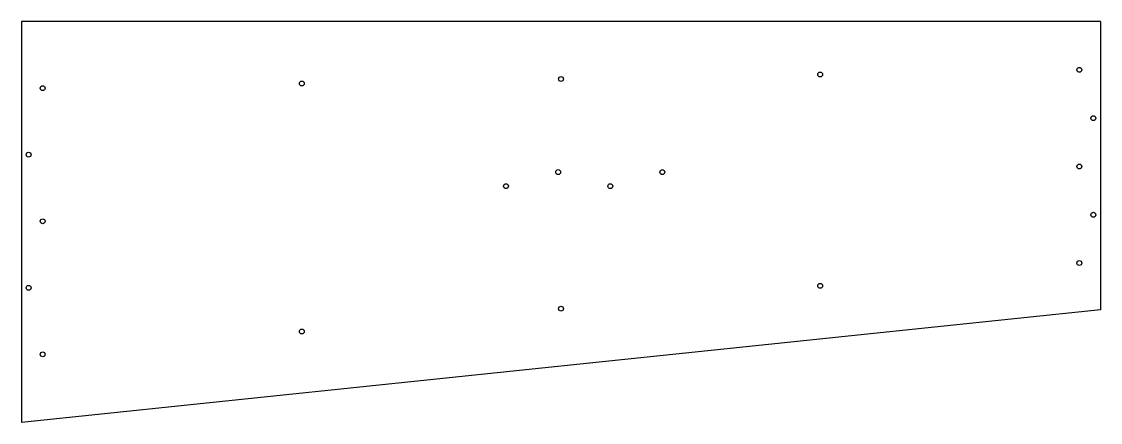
# Model space of a CAD drawing. Extents: x 66 to 93.6, y 18.7 to 29.
import ezdxf

# ---------------------------------------------------------------- set-up
doc = ezdxf.new("R2010")
doc.units = 0
doc.header["$LTSCALE"] = 21.5596
doc.header["$MEASUREMENT"] = 0
doc.layers.add('6_125BIT_750DEP', color=7, linetype='Continuous')
doc.layers.add('7_250BIT_750OUTLINE', color=7, linetype='Continuous')

msp = doc.modelspace()

# ---------------------------------------------------------------- linework, layer by layer
at = {"layer": '6_125BIT_750DEP', "color": 7, "linetype": 'Continuous', "lineweight": 25}
for centre in [(86.432, 27.648), (93.062, 27.765), (66.54, 27.298), (73.171, 27.415), (79.801, 27.531), (93.422, 26.529), (66.18, 25.596), (79.728, 25.15), (82.395, 25.15), (93.062, 25.294), (78.395, 24.79), (81.062, 24.79), (93.422, 24.059), (66.54, 23.893), (93.062, 22.824), (66.18, 22.191), (86.432, 22.24), (79.801, 21.656), (73.171, 21.073), (66.54, 20.489)]:
    msp.add_circle(centre, 0.0625, dxfattribs=at)
at = {"layer": '7_250BIT_750OUTLINE', "color": 7, "linetype": 'Continuous', "lineweight": 25}
for p, q in [((66, 29), (66, 18.748)), ((93.603, 29), (66, 29)), ((93.603, 29), (93.603, 21.627)), ((93.603, 21.627), (66, 18.748))]:
    msp.add_line(p, q, dxfattribs=at)

doc.saveas('drawing.dxf')
